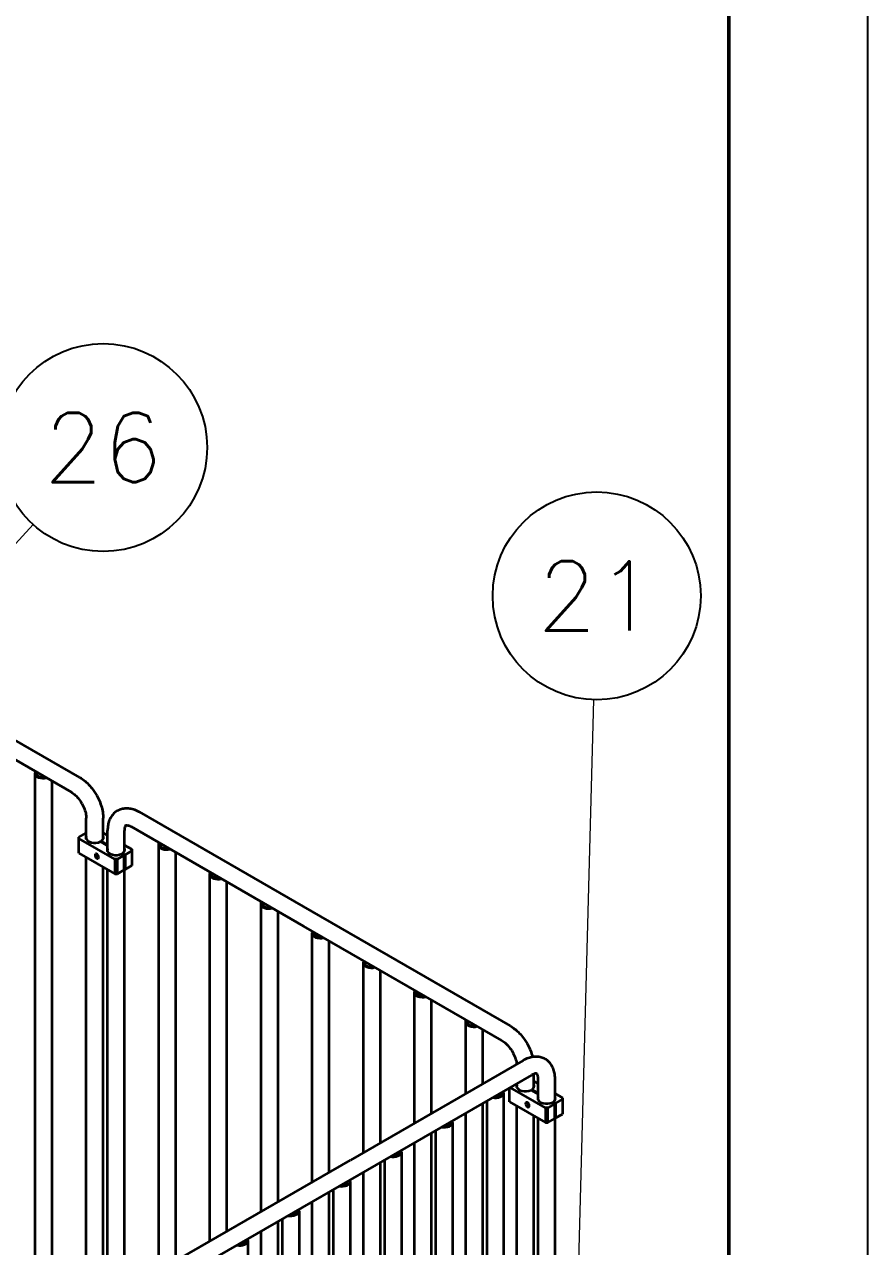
# Model space of a CAD drawing. Header units: millimetres. Extents: x -73083 to 81340, y -6859 to 6812.
# Drawn here: x -55138 to -53740, y -542 to 1486 of the extents above; entities that cross this region are included whole.
import ezdxf
from ezdxf.enums import TextEntityAlignment as Align

# ---------------------------------------------------------------- set-up
doc = ezdxf.new("R2010")
doc.units = ezdxf.units.MM
doc.layers.add('A3', color=7, linetype='Continuous', plot=False)
doc.layers.add('AM_VIS', color=7, linetype='Continuous', lineweight=50)
doc.layers.add('word_dim', color=253, linetype='Continuous')
doc.styles.get("Standard").update_dxf_attribs({"font": 'romans.shx', "bigfont": 'bigfont.shx'})
doc.dimstyles.new('STANDARD 1-23', dxfattribs={"dimscale": 23, "dimtxt": 3.5, "dimasz": 3, "dimexe": 1, "dimexo": 0, "dimgap": 1, "dimtad": 3, "dimdsep": 46, "dimtxsty": 'Standard', "dimblk1": 'OPEN', "dimblk2": 'OPEN', "dimsah": 1, "dimcen": 0, "dimclrd": 256, "dimclre": 256, "dimclrt": 3, "dimazin": 2, "dimtfac": 1, "dimtmove": 0, "dimatfit": 3, "dimldrblk": 'OPEN', "dimfxl": 0, "dimtolj": 1, "dimtzin": 0, "dimlwd": 13, "dimlwe": 13, "dimarcsym": 0})

# ---------------------------------------------------------------- blocks, each defined once
blk = doc.blocks.new('A$C7FC73B9A')
at = {"color": 7, "lineweight": 35}
for p, q in [((4640.7, 5481.4), (4311.9, 5671.2)), ((4626.7, 5457.1), (4297.9, 5647)), ((4566.2, 5488.2), (4566.2, 4605.6)), ((4594.2, 5475.9), (4594.2, 4605.6)), ((5026, 5258.9), (4739.7, 5424.2)), ((4651.5, 5379.2), (4651.5, 5414.1)), ((4679.5, 5379.2), (4679.5, 5414.1)), ((4725.7, 5400), (5012, 5234.6)), ((4639.3, 5355.7), (4639.3, 5380.2)), ((4698.7, 5345.9), (4639.3, 5380.2)), ((4686.8, 5358.8), (4686.8, 5393.7)), ((4714.8, 5358.8), (4714.8, 5393.7)), ((4639.3, 5355.7), (4698.7, 5321.4)), ((4727, 5359.8), (4727, 5335.3)), ((4771.2, 5369.8), (4771.2, 4662.6)), ((4799.2, 5357.5), (4799.2, 4678.8)), ((4651.5, 4593.5), (4651.5, 5348.7)), ((4698.7, 5345.9), (4698.7, 5321.4)), ((4703, 5321.4), (4703, 5345.9)), ((4714.3, 5327.9), (4714.3, 5352.4)), ((4715.7, 5353.2), (4715.7, 5328.7)), ((4679.5, 4605.6), (4679.5, 5332.5)), ((4686.8, 4605.6), (4686.8, 5328.2)), ((4714.8, 4560.7), (4714.8, 5329.2)), ((4856.1, 5320.8), (4856.1, 4711.6)), ((4884.1, 5308.5), (4884.1, 4727.8)), ((4940.9, 5271.8), (4940.9, 4760.6)), ((4968.9, 5259.5), (4968.9, 4776.8)), ((5354.8, 5069.1), (5026, 5258.9)), ((5340.8, 5044.8), (5012, 5234.6)), ((5025.8, 5222.8), (5025.8, 4809.6)), ((5053.8, 5210.5), (5053.8, 4825.8)), ((5110.7, 5173.8), (5110.7, 4858.6)), ((5138.7, 5161.5), (5138.7, 4874.8)), ((5195.5, 5124.8), (5195.5, 4907.6)), ((5223.5, 5112.6), (5223.5, 4923.7)), ((5280.4, 5075.9), (5280.4, 4956.6)), ((5308.4, 5063.6), (5308.4, 4972.7)), ((5376.2, 5011.9), (5089.8, 4846.6)), ((5393.7, 4966.9), (5393.7, 4989.3)), ((5103.8, 4822.3), (5390.2, 4987.7)), ((5401, 4946.5), (5401, 4981.4)), ((5429, 4946.5), (5429, 4981.4)), ((5343.7, 4958), (5343.7, 4075.4)), ((5353.5, 4943.3), (5353.5, 4966.5)), ((5412.9, 4933.5), (5354.7, 4967.1)), ((5308.4, 4940.4), (5308.4, 4193.2)), ((5315.7, 4944.7), (5315.7, 4075.4)), ((5353.5, 4943.3), (5412.9, 4909)), ((5365.7, 4099.5), (5365.7, 4936.3)), ((5412.9, 4933.5), (5412.9, 4909)), ((5417.1, 4909), (5417.1, 4933.5)), ((5428.5, 4915.6), (5428.5, 4940.1)), ((5429.9, 4940.9), (5429.9, 4916.4)), ((5441.2, 4947.4), (5441.2, 4922.9)), ((5258.9, 4909), (5258.9, 4026.4)), ((5280.4, 4924.2), (5280.4, 4193.2)), ((5393.7, 4115.7), (5393.7, 4920.1)), ((5401, 4118.9), (5401, 4915.9)), ((5429, 4122.4), (5429, 4916.9)), ((5223.5, 4891.4), (5223.5, 4242.2)), ((5230.9, 4895.7), (5230.9, 4026.4)), ((5195.5, 4875.3), (5195.5, 4242.2)), ((5174, 4860), (5174, 3977.4)), ((4761, 4656.7), (5089.8, 4846.6)), ((5138.7, 4842.4), (5138.6, 4291.2)), ((5146, 4846.7), (5146, 3977.4)), ((4775, 4632.5), (5103.8, 4822.3)), ((5089.2, 4811), (5089.1, 3928.4)), ((5110.7, 4826.3), (5110.6, 4291.2)), ((5053.8, 4793.4), (5053.8, 4340.2)), ((5061.2, 4797.7), (5061.1, 3928.4)), ((5025.8, 4777.3), (5025.8, 4340.2)), ((4976.3, 4748.7), (4976.3, 3879.4)), ((5004.3, 4762), (5004.3, 3879.4)), ((4940.9, 4728.3), (4940.9, 4389.2)), ((4968.9, 4744.5), (4968.9, 4389.2)), ((4919.4, 4713), (4919.4, 3830.4))]:
    blk.add_line(p, q, dxfattribs=at)
at = {"color": 7, "lineweight": 35, "ltscale": 0.326594}
for p, q in [((4639.3, 5382.6), (4650.6, 5389.1)), ((4703, 5321.4), (4714.3, 5327.9)), ((5428.5, 4940.1), (5417.1, 4933.5))]:
    blk.add_line(p, q, dxfattribs=at)
at = {"color": 7, "lineweight": 35, "ltscale": 0.061237}
for p, q in [((4639.3, 5380.2), (4639.3, 5382.6)), ((4727, 5362.2), (4727, 5359.8)), ((5441.2, 4949.9), (5441.2, 4947.4))]:
    blk.add_line(p, q, dxfattribs=at)
at = {"color": 7, "lineweight": 35, "ltscale": 0.024217}
blk.add_line((4651.5, 5388.7), (4650.6, 5389.1), dxfattribs=at)
at = {"color": 7, "lineweight": 35, "ltscale": 0.341606}
blk.add_line((4686.8, 5368.2), (4675, 5375.1), dxfattribs=at)
at = {"color": 7, "lineweight": 35, "ltscale": 0.04082}
for p, q in [((4676.4, 5374.3), (4676.4, 5375.9)), ((4711.8, 5353.8), (4711.8, 5355.5)), ((4714.3, 5329.5), (4715.7, 5328.7)), ((5428.5, 4917.2), (5429.9, 4916.4))]:
    blk.add_line(p, q, dxfattribs=at)
at = {"color": 7, "lineweight": 35, "ltscale": 0.300783}
blk.add_line((4676.4, 5375.9), (4686.8, 5369.9), dxfattribs=at)
at = {"color": 7, "lineweight": 35, "ltscale": 0.212631}
blk.add_line((4679.5, 5389.6), (4686.8, 5385.4), dxfattribs=at)
at = {"color": 7, "lineweight": 35, "ltscale": 0.112975}
blk.add_line((4714.3, 5352.4), (4710.4, 5354.7), dxfattribs=at)
at = {"color": 7, "lineweight": 35, "ltscale": 0.112972}
for p, q in [((4711.8, 5355.5), (4715.7, 5353.2)), ((5428.5, 4940.1), (5424.5, 4942.3))]:
    blk.add_line(p, q, dxfattribs=at)
at = {"color": 7, "lineweight": 35, "ltscale": 0.351116}
for p, q in [((4714.8, 5369.2), (4727, 5362.2)), ((5429, 4956.9), (5441.2, 4949.9))]:
    blk.add_line(p, q, dxfattribs=at)
at = {"color": 7, "lineweight": 35, "ltscale": 0.326591}
for p, q in [((4727, 5359.8), (4715.7, 5353.2)), ((4714.3, 5352.4), (4703, 5345.9))]:
    blk.add_line(p, q, dxfattribs=at)
at = {"color": 7, "lineweight": 35, "ltscale": 0.106067}
for p, q in [((4703, 5345.9), (4698.7, 5345.9)), ((4698.7, 5321.4), (4703, 5321.4)), ((5417.1, 4933.5), (5412.9, 4933.5))]:
    blk.add_line(p, q, dxfattribs=at)
at = {"color": 7, "lineweight": 35, "ltscale": 0.326604}
for p, q in [((4715.7, 5328.7), (4727, 5335.3)), ((5441.2, 4947.4), (5429.9, 4940.9))]:
    blk.add_line(p, q, dxfattribs=at)
at = {"color": 7, "lineweight": 35, "ltscale": 0.165265}
blk.add_line((5365.7, 4966.9), (5365.7, 4973.5), dxfattribs=at)
at = {"color": 7, "lineweight": 35, "ltscale": 0.212322}
blk.add_line((5393.7, 4977.3), (5401, 4973.1), dxfattribs=at)
at = {"color": 7, "lineweight": 35, "ltscale": 0.341603}
blk.add_line((5401, 4955.9), (5389.2, 4962.7), dxfattribs=at)
at = {"color": 7, "lineweight": 35, "ltscale": 0.040826}
for p, q in [((5390.6, 4961.9), (5390.6, 4963.6)), ((5426, 4941.5), (5426, 4943.1))]:
    blk.add_line(p, q, dxfattribs=at)
at = {"color": 7, "lineweight": 35, "ltscale": 0.300786}
blk.add_line((5390.6, 4963.6), (5401, 4957.5), dxfattribs=at)
at = {"color": 7, "lineweight": 35, "ltscale": 0.112965}
blk.add_line((5426, 4943.1), (5429.9, 4940.9), dxfattribs=at)
at = {"color": 7, "lineweight": 35, "ltscale": 0.106055}
blk.add_line((5412.9, 4909), (5417.1, 4909), dxfattribs=at)
at = {"color": 7, "lineweight": 35, "ltscale": 0.326601}
for p, q in [((5417.1, 4909), (5428.5, 4915.6)), ((5429.9, 4916.4), (5441.2, 4922.9))]:
    blk.add_line(p, q, dxfattribs=at)
at = {"color": 7, "lineweight": 35}
for points in [[(4640.7, 5481.4), (4643, 5480), (4645.1, 5478.5), (4647.3, 5477), (4649.4, 5475.3), (4651.4, 5473.5), (4653.4, 5471.7), (4655.4, 5469.7), (4657.3, 5467.7), (4659.1, 5465.6), (4660.9, 5463.4), (4662.6, 5461.2), (4664.8, 5458.1), (4666.8, 5454.9), (4668.8, 5451.7), (4670.5, 5448.3), (4672.2, 5444.9), (4673.3, 5442.4), (4674.4, 5439.7), (4675.3, 5437.1), (4676.2, 5434.5), (4677, 5431.8), (4677.7, 5429.2), (4678.2, 5426.5), (4678.7, 5423.8), (4679.1, 5421.2), (4679.3, 5418.6), (4679.5, 5415.9), (4679.5, 5414.1)], [(4626.7, 5457.1), (4628.3, 5456.1), (4629.8, 5455), (4631.5, 5453.7), (4633.2, 5452.3), (4634.8, 5450.7), (4636.5, 5448.9), (4638.1, 5447), (4639.7, 5445), (4641.2, 5442.9), (4642.7, 5440.8), (4644, 5438.5), (4645.3, 5436.2), (4646.5, 5433.9), (4647.5, 5431.5), (4648.5, 5429.1), (4649.3, 5426.8), (4650, 5424.5), (4650.5, 5422.2), (4650.9, 5420), (4651.2, 5417.9), (4651.4, 5416), (4651.5, 5414.1)], [(4703.2, 5426.5), (4701.6, 5425.5), (4700.2, 5424.5), (4698.7, 5423.3), (4697.3, 5422), (4696, 5420.6), (4694.7, 5419.1), (4693.6, 5417.7), (4692.6, 5416.1), (4691.5, 5414.2), (4690.6, 5412.3), (4689.7, 5410.4), (4689.1, 5408.6), (4688.5, 5406.7), (4688, 5404.7), (4687.6, 5402.7), (4687.3, 5400.6), (4687, 5398.1), (4686.9, 5395.5), (4686.8, 5393.7)], [(4703.2, 5426.5), (4704.7, 5427.3), (4706.4, 5428.1), (4708.2, 5428.8), (4710, 5429.3), (4711.8, 5429.8), (4713.8, 5430.1), (4715.6, 5430.3), (4717.4, 5430.4), (4719.6, 5430.4), (4721.7, 5430.3), (4723.8, 5430), (4725.6, 5429.7), (4727.6, 5429.3), (4729.6, 5428.7), (4731.5, 5428.1), (4733.5, 5427.3), (4735.8, 5426.3), (4738.1, 5425.1), (4739.7, 5424.2)], [(4717.2, 5402.2), (4716.9, 5402), (4716.5, 5401.5), (4716.1, 5400.9), (4715.7, 5399.9), (4715.4, 5398.7), (4715.1, 5397.5), (4714.9, 5395.8), (4714.8, 5394.2), (4714.8, 5393.7)], [(4717.2, 5402.2), (4717.5, 5402.4), (4718.1, 5402.4), (4718.9, 5402.4), (4719.9, 5402.3), (4721.1, 5402), (4722.3, 5401.6), (4723.8, 5401), (4725.3, 5400.2), (4725.7, 5400)], [(5354.8, 5069.1), (5357.1, 5067.7), (5359.3, 5066.2), (5361.4, 5064.6), (5363.5, 5063), (5365.6, 5061.2), (5367.6, 5059.3), (5369.6, 5057.4), (5371.5, 5055.4), (5373.3, 5053.3), (5375.1, 5051.1), (5376.8, 5048.8), (5378.4, 5046.5), (5380.5, 5043.4), (5382.5, 5040.1), (5384.3, 5036.8), (5386, 5033.4), (5387.2, 5030.8), (5388.3, 5028.2), (5389.2, 5025.6), (5390.1, 5023), (5390.9, 5020.3), (5391.6, 5017.6)], [(5340.8, 5044.8), (5342.5, 5043.8), (5344.1, 5042.7), (5345.7, 5041.4), (5347.4, 5039.9), (5349.1, 5038.2), (5350.8, 5036.5), (5352.4, 5034.6), (5354, 5032.5), (5355.6, 5030.4), (5357, 5028.2), (5358.4, 5025.9), (5359.6, 5023.6), (5360.8, 5021.2), (5361.9, 5018.8), (5362.8, 5016.4), (5363.6, 5014), (5364.3, 5011.7), (5364.8, 5009.4), (5365.2, 5007.3), (5365.4, 5005.7)], [(5412.7, 5014.1), (5411.1, 5015), (5409.5, 5015.7), (5407.7, 5016.4), (5405.9, 5017), (5404, 5017.4), (5402.1, 5017.8), (5400.3, 5018), (5398.5, 5018.1), (5396.3, 5018.1), (5394.1, 5018), (5392, 5017.7), (5390.2, 5017.4), (5388.3, 5016.9), (5386.3, 5016.4), (5384.4, 5015.7), (5382.4, 5015), (5380, 5013.9), (5377.7, 5012.8), (5376.2, 5011.9)], [(5429, 4981.4), (5429, 4984), (5428.8, 4986.6), (5428.5, 4989), (5428.1, 4991.1), (5427.7, 4993.1), (5427.1, 4995), (5426.5, 4996.9), (5425.7, 4999), (5424.8, 5000.9), (5423.8, 5002.8), (5422.9, 5004.3), (5421.9, 5005.8), (5420.8, 5007.2), (5419.5, 5008.7), (5418.1, 5010.1), (5416.7, 5011.3), (5415.7, 5012.2), (5414.2, 5013.2), (5412.7, 5014.1)], [(5398.7, 4989.9), (5398.3, 4990), (5397.8, 4990.1), (5397, 4990.1), (5396, 4990), (5394.8, 4989.7), (5393.6, 4989.3), (5392, 4988.6), (5390.6, 4987.9), (5390.2, 4987.7)], [(5401, 4981.4), (5401, 4983.1), (5400.8, 4984.6), (5400.6, 4985.9), (5400.3, 4987.2), (5399.9, 4988.2), (5399.5, 4989), (5399.1, 4989.5), (5398.8, 4989.8), (5398.7, 4989.9)]]:
    blk.add_lwpolyline(points, dxfattribs=at)
for centre, major_axis, ratio, start_param, end_param in [((4580.2, 5488.2), (14, 0), 0.577346, 2.733603, 3.141589), ((4580.2, 5488.2), (14, 0), 0.577346, 3.141589, 5.120368), ((4580.2, 5488.2), (11.5, 0), 0.577346, 2.821432, 3.141589), ((4580.2, 5488.2), (11.5, 0), 0.577346, 3.141589, 5.032539), ((4665.5, 5381.4), (14.5, 0), 0.577346, 2.881278, 3.141633), ((4665.5, 5381.4), (14.5, 0), 0.577346, 3.141633, 5.42877), ((4665.5, 5381.4), (14.5, 0), 0.577346, 5.566811, 6.283225), ((4665.5, 5381.4), (14.5, 0), 0.577346, 0.00004, 0.265916), ((4669, 5350.8), (2.17, -3.76), 0.577354, 3.141596, 5.497791), ((4669, 5350.8), (2.17, -3.76), 0.577354, 0.000004, 3.141596), ((4700.8, 5361), (14.5, 0), 0.577346, 2.878461, 3.141633), ((4700.8, 5361), (14.5, 0), 0.577346, 3.141633, 5.42877), ((4700.8, 5361), (14.5, 0), 0.577346, 5.566811, 6.283225), ((4700.8, 5361), (14.5, 0), 0.577346, 0.00004, 0.263142), ((4785.2, 5369.8), (14, 0), 0.577346, 2.733603, 3.141589), ((4785.2, 5369.8), (14, 0), 0.577346, 3.141589, 5.120368), ((4785.2, 5369.8), (11.5, 0), 0.577346, 2.821432, 3.141589), ((4785.2, 5369.8), (11.5, 0), 0.577346, 3.141589, 5.032539), ((4669, 5350.8), (2.17, -3.76), 0.577354, 5.497791, 6.283189), ((4870.1, 5320.8), (14, 0), 0.577346, 2.733603, 3.141589), ((4870.1, 5320.8), (14, 0), 0.577346, 3.141589, 5.120368), ((4870.1, 5320.8), (11.5, 0), 0.577346, 2.821432, 3.141589), ((4870.1, 5320.8), (11.5, 0), 0.577346, 3.141589, 5.032539), ((4954.9, 5271.8), (14, 0), 0.577346, 2.733603, 3.141589), ((4954.9, 5271.8), (11.5, 0), 0.577346, 2.821432, 3.141589), ((4954.9, 5271.8), (14, 0), 0.577346, 3.141589, 5.120368), ((4954.9, 5271.8), (11.5, 0), 0.577346, 3.141589, 5.032539), ((5039.8, 5222.8), (14, 0), 0.577346, 2.733603, 3.141589), ((5039.8, 5222.8), (14, 0), 0.577346, 3.141589, 5.120368), ((5039.8, 5222.8), (11.5, 0), 0.577346, 2.821432, 3.141589), ((5039.8, 5222.8), (11.5, 0), 0.577346, 3.141589, 5.032539), ((5124.7, 5173.8), (14, 0), 0.577346, 2.733603, 3.141589), ((5124.7, 5173.8), (14, 0), 0.577346, 3.141589, 5.120368), ((5124.7, 5173.8), (11.5, 0), 0.577346, 2.821432, 3.141589), ((5124.7, 5173.8), (11.5, 0), 0.577346, 3.141589, 5.032539), ((5209.5, 5124.8), (14, 0), 0.577346, 2.733603, 3.141589), ((5209.5, 5124.8), (14, 0), 0.577346, 3.141589, 5.120368), ((5209.5, 5124.8), (11.5, 0), 0.577346, 2.821432, 3.141589), ((5209.5, 5124.8), (11.5, 0), 0.577346, 3.141589, 5.032539), ((5294.4, 5075.9), (14, 0), 0.577346, 2.733603, 3.141589), ((5294.4, 5075.9), (14, 0), 0.577346, 3.141589, 5.120368), ((5294.4, 5075.9), (11.5, 0), 0.577346, 2.821432, 3.141589), ((5294.4, 5075.9), (11.5, 0), 0.577346, 3.141589, 5.032539), ((5379.7, 4969.1), (14.5, 0), 0.577346, 2.878461, 3.141633), ((5379.7, 4969.1), (14.5, 0), 0.577346, 3.141633, 5.42877), ((5379.7, 4969.1), (14.5, 0), 0.577346, 5.566811, 6.283225), ((5379.7, 4969.1), (14.5, 0), 0.577346, 0.00004, 0.263142), ((5329.7, 4958), (14, 0), 0.577346, 4.404865, 6.283181), ((5329.7, 4958), (11.5, 0), 0.577346, 4.521178, 6.283181), ((5329.7, 4958), (11.5, 0), 0.577346, 6.283181, 6.47423), ((5329.7, 4958), (14, 0), 0.577346, 6.283181, 6.590704), ((5415, 4948.6), (14.5, 0), 0.577346, 2.878477, 3.141633), ((5415, 4948.6), (14.5, 0), 0.577346, 3.141633, 5.42877), ((5415, 4948.6), (14.5, 0), 0.577346, 5.566811, 6.283225), ((5415, 4948.6), (14.5, 0), 0.577346, 0.00004, 0.263158), ((5383.2, 4938.4), (2.17, -3.76), 0.577354, 3.141596, 5.497791), ((5383.2, 4938.4), (2.17, -3.76), 0.577354, 0.000004, 3.141596), ((5383.2, 4938.4), (2.17, -3.76), 0.577354, 5.497791, 6.283189), ((5244.9, 4909), (14, 0), 0.577346, 4.404865, 6.283181), ((5244.9, 4909), (11.5, 0), 0.577346, 4.521178, 6.283181), ((5244.9, 4909), (11.5, 0), 0.577346, 6.283181, 6.47423), ((5244.9, 4909), (14, 0), 0.577346, 6.283181, 6.590704), ((5160, 4860), (14, 0), 0.577346, 4.404865, 6.283181), ((5160, 4860), (11.5, 0), 0.577346, 4.521178, 6.283181), ((5160, 4860), (11.5, 0), 0.577346, 6.283181, 6.47423), ((5160, 4860), (14, 0), 0.577346, 6.283181, 6.590704), ((5075.2, 4811), (14, 0), 0.577346, 4.404865, 6.283181), ((5075.2, 4811), (11.5, 0), 0.577346, 4.521178, 6.283181), ((5075.2, 4811), (11.5, 0), 0.577346, 6.283181, 6.47423), ((5075.2, 4811), (14, 0), 0.577346, 6.283181, 6.590704), ((4990.3, 4762), (14, 0), 0.577346, 4.404865, 6.283181), ((4990.3, 4762), (11.5, 0), 0.577346, 4.521178, 6.283181), ((4990.3, 4762), (11.5, 0), 0.577346, 6.283181, 6.47423), ((4990.3, 4762), (14, 0), 0.577346, 6.283181, 6.590704), ((4905.4, 4713), (14, 0), 0.577346, 4.404865, 6.283181), ((4905.4, 4713), (11.5, 0), 0.577346, 4.521178, 6.283181), ((4905.4, 4713), (11.5, 0), 0.577346, 6.283181, 6.47423), ((4905.4, 4713), (14, 0), 0.577346, 6.283181, 6.590704)]:
    blk.add_ellipse(centre, major_axis=major_axis, ratio=ratio, start_param=start_param, end_param=end_param, dxfattribs=at)
blk = doc.blocks.new('aa1')
for p, q in [((0, 0), (-1, 0)), ((-0.4, 0.067), (0, 0)), ((-0.4, -0.067), (0, 0))]:
    blk.add_line(p, q)
blk = doc.blocks.new('aa2')
blk.add_circle((0, 0), 1)
blk = doc.blocks.new('*D1058')
at = {"layer": 'DEFPOINTS', "color": 0, "linetype": 'Continuous', "ltscale": 2}
for p in [(-54189.3, 538), (-54189.3, 538), (-54232.8, -1090.8)]:
    blk.add_point(p, dxfattribs=at)
at = {"layer": 'word_dim', "linetype": 'Continuous', "lineweight": 13, "ltscale": 2}
blk.add_line((-54228.2, -918.4), (-54193.9, 365.6), dxfattribs=at)
at = {"layer": 'word_dim', "linetype": 'Continuous', "lineweight": 13, "ltscale": 2, "xscale": 172.5, "yscale": 172.5, "zscale": 172.5}
for name, p, rotation in [('aa2', (-54189.3, 538), 88.47147033893724), ('aa1', (-54232.8, -1090.8), 268.4714703389372)]:
    blk.add_blockref(name, p, dxfattribs=dict(at, rotation=rotation))
at = {"layer": 'word_dim', "color": 3, "linetype": 'Continuous', "ltscale": 2, "insert": (-54211.1, -276.4), "char_height": 0.000023, "attachment_point": 5, "rotation": 88.4715}
blk.add_mtext('\\A1;1629.4', dxfattribs=at)
blk = doc.blocks.new('_Open')
at = {"color": 0, "lineweight": -2}
for p, q in [((-1, 0.167), (0, 0)), ((-1, -0.167), (0, 0)), ((0, 0), (-1, 0))]:
    blk.add_line(p, q, dxfattribs=at)
blk = doc.blocks.new('*D1063')
at = {"layer": 'DEFPOINTS', "color": 0, "linetype": 'Continuous', "ltscale": 2}
for p in [(-55007.9, 784.1), (-55007.9, 784.1), (-56789.7, -1172)]:
    blk.add_point(p, dxfattribs=at)
at = {"layer": 'word_dim', "linetype": 'Continuous', "lineweight": 13, "ltscale": 2}
blk.add_line((-56673.6, -1044.5), (-55124.1, 656.6), dxfattribs=at)
at = {"layer": 'word_dim', "linetype": 'Continuous', "lineweight": 13, "ltscale": 2, "xscale": 172.5, "yscale": 172.5, "zscale": 172.5}
for name, p, rotation in [('aa2', (-55007.9, 784.1), 47.66996272155554), ('aa1', (-56789.7, -1172), 227.6699627215555)]:
    blk.add_blockref(name, p, dxfattribs=dict(at, rotation=rotation))
at = {"layer": 'word_dim', "color": 3, "linetype": 'Continuous', "ltscale": 2, "insert": (-55898.8, -194), "char_height": 0.000023, "attachment_point": 5, "rotation": 47.67}
blk.add_mtext('\\A1;2645.97', dxfattribs=at)

msp = doc.modelspace()

# ---------------------------------------------------------------- linework, layer by layer
at = {"layer": 'A3', "linetype": 'Continuous'}
msp.add_lwpolyline([(-73083.10116, 6811.76774), (-53740.10116, 6811.76774), (-53740.10116, -6850.23226), (-73083.10116, -6850.23226)], close=True, dxfattribs=at)
at = {"layer": 'AM_VIS', "linetype": 'Continuous'}
msp.add_line((-53970.10116, 6581.76774), (-53970.10116, -6620.23226), dxfattribs=at)

# ---------------------------------------------------------------- block references
at = {"layer": 'word_dim', "ltscale": 2}
msp.add_blockref('A$C7FC73B9A', (-59687.30853, -5244.75084), dxfattribs=at)

# ---------------------------------------------------------------- texts
at = {"layer": 'word_dim', "color": 3, "linetype": 'Continuous', "ltscale": 2}
for s, p in [('26', (-55007.92912, 784.09577)), ('21', (-54189.32167, 538.00209))]:
    msp.add_text(s, height=115, dxfattribs=at).set_placement(p, align=Align.MIDDLE_CENTER)

# ---------------------------------------------------------------- dimensions: what is measured, and where the dimension line sits
for p1, p2, picture, middle in [((-56789.72382, -1172.00993), (-55007.92912, 784.09577), '*D1063', (-55898.82648, -193.95707)), ((-54232.78541, -1090.81671), (-54189.32167, 538.00209), '*D1058', (-54211.05355, -276.40731))]:
    dim = msp.add_aligned_dim(p1=p1, p2=p2, distance=0, dimstyle='STANDARD 1-23', override={"dimtxt": 1e-06, "dimasz": 7.5, "dimgap": 0, "dimblk1": 'aa1', "dimblk2": 'aa2', "dimse1": 1, "dimse2": 1}, dxfattribs=at)
    dim.commit()
    dim.dimension.update_dxf_attribs({"geometry": picture, "text_midpoint": middle})

doc.saveas('drawing.dxf')
